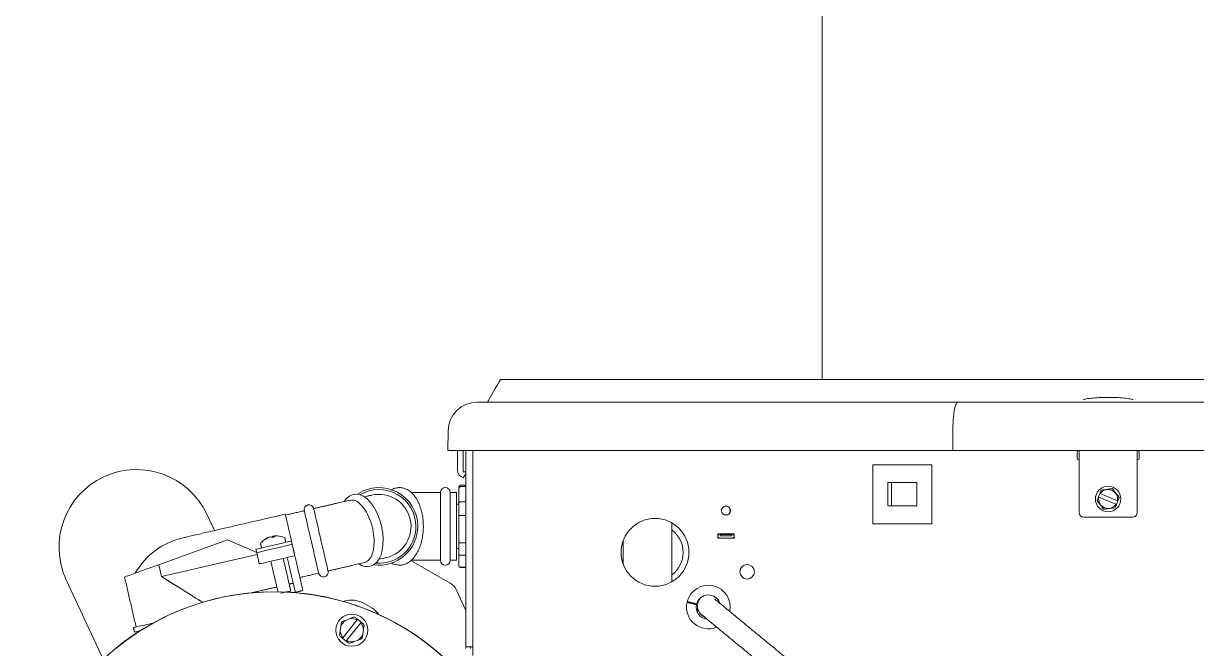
# Model space of a CAD drawing. Header units: inches. Extents: x 14.42 to 22.3, y 12.35 to 20.68.
# Drawn here: x 14.416 to 18.196, y 15.856 to 17.871 of the extents above; entities that cross this region are included whole.
import ezdxf

# ---------------------------------------------------------------- set-up
doc = ezdxf.new("R2010")
doc.units = ezdxf.units.IN
doc.header["$MEASUREMENT"] = 0
doc.layers.add('SLD-0', color=7, linetype='Continuous', lineweight=15)

msp = doc.modelspace()

# ---------------------------------------------------------------- linework, layer by layer
at = {"color": 7, "linetype": 'Continuous', "lineweight": 15}
for p, q in [((16.990332, 19.116343), (16.990332, 16.723842)), ((15.878384, 16.650739), (15.880007, 16.650739)), ((15.880007, 16.650739), (17.427321, 16.650739)), ((17.427321, 16.650739), (18.395192, 16.650739)), ((15.783529, 16.494489), (15.784649, 16.558625)), ((15.880007, 16.494489), (15.783529, 16.494489)), ((15.814432, 16.494489), (15.814432, 16.43256)), ((15.833182, 16.426293), (15.833182, 16.494489)), ((15.841932, 15.861293), (15.841932, 16.494489)), ((15.864382, 16.494489), (15.864382, 15.856293)), ((15.880007, 16.494489), (17.410789, 16.494489)), ((18.411724, 16.494489), (17.410789, 16.494489)), ((17.811257, 16.489731), (17.811257, 16.469731)), ((17.817507, 16.477231), (17.817507, 16.494489)), ((18.005007, 16.494489), (18.005007, 16.477231)), ((18.011257, 16.469731), (18.011257, 16.489731)), ((17.343182, 16.448793), (17.153182, 16.448793)), ((17.153182, 16.448793), (17.153182, 16.258793)), ((17.343182, 16.258793), (17.343182, 16.448793)), ((17.816257, 16.464731), (17.817507, 16.464731)), ((17.817507, 16.294731), (17.817507, 16.477231)), ((18.005007, 16.477231), (18.005007, 16.294731)), ((18.005007, 16.464731), (18.006257, 16.464731)), ((15.833087, 16.406521), (15.841932, 16.419152)), ((15.841932, 16.426293), (15.833182, 16.426293)), ((15.819432, 16.373606), (15.819432, 16.377593)), ((15.819432, 16.325277), (15.819432, 16.373606)), ((15.824432, 16.378229), (15.841932, 16.378229)), ((17.201307, 16.316293), (17.201307, 16.391293)), ((17.201307, 16.391293), (17.213807, 16.391293)), ((17.213807, 16.316293), (17.213807, 16.391293)), ((17.295057, 16.391293), (17.213807, 16.391293)), ((17.295057, 16.316293), (17.295057, 16.391293)), ((15.711932, 16.359468), (15.665404, 16.359468)), ((15.760057, 16.359468), (15.760057, 16.140718)), ((15.791306, 16.250093), (15.791306, 16.359468)), ((15.811932, 16.359468), (15.811932, 16.140718)), ((15.841932, 16.328933), (15.824432, 16.328933)), ((17.884768, 16.356114), (17.880121, 16.34505)), ((17.881283, 16.344562), (17.936583, 16.321335)), ((17.94123, 16.332399), (17.88593, 16.355626)), ((17.937745, 16.320847), (17.942392, 16.331911)), ((15.819432, 16.284453), (15.819432, 16.325277)), ((17.213807, 16.316293), (17.201307, 16.316293)), ((17.295057, 16.316293), (17.213807, 16.316293)), ((15.031853, 16.23676), (15.007509, 16.288966)), ((15.031853, 16.23676), (15.007509, 16.288966)), ((15.819432, 16.198506), (15.819432, 16.284453)), ((15.824432, 16.284953), (15.841932, 16.284953)), ((16.505682, 16.261194), (16.505682, 16.071392)), ((17.153182, 16.258793), (17.343182, 16.258793)), ((17.990007, 16.279731), (17.832507, 16.279731)), ((15.210231, 16.215682), (15.210142, 16.215936)), ((15.219716, 16.218147), (15.220321, 16.214512)), ((15.222744, 16.215117), (15.22231, 16.218745)), ((15.791306, 16.140718), (15.791306, 16.250093)), ((16.653757, 16.211593), (16.653757, 16.226593)), ((16.653757, 16.226593), (16.706257, 16.226593)), ((16.661256, 16.224168), (16.661256, 16.226593)), ((16.661256, 16.219168), (16.661256, 16.224168)), ((16.661256, 16.224168), (16.698757, 16.224168)), ((16.661256, 16.219168), (16.698757, 16.219168)), ((16.698757, 16.226593), (16.698757, 16.224168)), ((16.698757, 16.219168), (16.698757, 16.224168)), ((16.706257, 16.226593), (16.706257, 16.211593)), ((14.852307, 16.126617), (15.073727, 16.206658)), ((15.073727, 16.206658), (15.167891, 16.165536)), ((15.279849, 16.20293), (15.28238, 16.191968)), ((15.28235, 16.191961), (15.283756, 16.185871)), ((15.282354, 16.191962), (15.28238, 16.191968)), ((15.28238, 16.191968), (15.283786, 16.185878)), ((15.819432, 16.16094), (15.819432, 16.198506)), ((15.841932, 16.197288), (15.824432, 16.197288)), ((16.348182, 16.12985), (16.348182, 16.202737)), ((16.706257, 16.211593), (16.653757, 16.211593)), ((14.861153, 16.088306), (15.169297, 16.159446)), ((15.16536, 16.176498), (15.167891, 16.165536)), ((15.176327, 16.128997), (15.167891, 16.165536)), ((15.290815, 16.155429), (15.289037, 16.163133)), ((15.664039, 16.140718), (15.711932, 16.140718)), ((15.791437, 16.067165), (15.66507, 16.140123)), ((15.819432, 16.123323), (15.819432, 16.16094)), ((15.824432, 16.156817), (15.841932, 16.156817)), ((14.852307, 16.126617), (14.861153, 16.088306)), ((15.819432, 16.122593), (15.819432, 16.122736)), ((15.841932, 16.118448), (15.824432, 16.118448)), ((14.554355, 16.077657), (14.67358, 15.821979)), ((14.554355, 16.077657), (14.67358, 15.821979)), ((15.810533, 16.046325), (15.841932, 15.978991)), ((15.516673, 16.000735), (15.538978, 15.987555)), ((15.51668, 16.000738), (15.538985, 15.987557)), ((16.569843, 16.001587), (16.5696, 16.001645)), ((16.570426, 16.004018), (16.570183, 16.004077)), ((16.587787, 15.994047), (16.587787, 15.973567)), ((15.467476, 15.952201), (15.454138, 15.946875)), ((15.467476, 15.952201), (15.454138, 15.946875)), ((15.504522, 15.941399), (15.492739, 15.950682)), ((15.504522, 15.941399), (15.492739, 15.950682)), ((15.439058, 15.927733), (15.437001, 15.91352)), ((15.439058, 15.927733), (15.437001, 15.91352)), ((15.445827, 15.891136), (15.491303, 15.948859)), ((15.445827, 15.891136), (15.491303, 15.948859)), ((15.503086, 15.939577), (15.45761, 15.881854)), ((15.503086, 15.939577), (15.45761, 15.881854)), ((15.509855, 15.90298), (15.511911, 15.917193)), ((15.509855, 15.90298), (15.511911, 15.917193)), ((15.444392, 15.889314), (15.456174, 15.880031)), ((15.444392, 15.889314), (15.456174, 15.880031)), ((15.481437, 15.878512), (15.494775, 15.883838)), ((15.481437, 15.878512), (15.494775, 15.883838)), ((15.841932, 15.861293), (15.864382, 15.861293)), ((15.841932, 15.856293), (15.841932, 15.861293)), ((15.856882, 15.856293), (15.856882, 15.861293)), ((15.864382, 15.833843), (15.864382, 15.856293))]:
    msp.add_line(p, q, dxfattribs=at)
at = {"color": 7, "linetype": 'Continuous', "lineweight": 15, "flags": 128}
for points in [[(15.911257, 16.650739), (15.925191, 16.674873), (15.936351, 16.694204), (15.944729, 16.708714), (15.950318, 16.718395), (15.953113, 16.723237), (15.953463, 16.723842)], [(15.468589, 16.334497), (15.464008, 16.33344), (15.45936, 16.332367), (15.454654, 16.33128), (15.449899, 16.330182), (15.445106, 16.329076), (15.440284, 16.327962), (15.435442, 16.326844), (15.43059, 16.325724)], [(15.496862, 16.129117), (15.505192, 16.124363), (15.516083, 16.121008), (15.526767, 16.120444), (15.537861, 16.122929), (15.547582, 16.12822), (15.555856, 16.135905), (15.562848, 16.146019), (15.568498, 16.158704), (15.572548, 16.173743), (15.574801, 16.190501), (15.575244, 16.208367), (15.573943, 16.226884), (15.570976, 16.245615), (15.566436, 16.264122), (15.560432, 16.281966), (15.553088, 16.29871), (15.544524, 16.313966), (15.534835, 16.327372), (15.524062, 16.338577), (15.51221, 16.347156), (15.50137, 16.351935), (15.497604, 16.352943), (15.497604, 16.352943), (15.490256, 16.353949), (15.478718, 16.352869), (15.468373, 16.348756), (15.459485, 16.342114), (15.451934, 16.333098), (15.450415, 16.330301)], [(15.538708, 16.350685), (15.537988, 16.350519), (15.535836, 16.350022), (15.532282, 16.349202), (15.527373, 16.348068), (15.521174, 16.346637), (15.515455, 16.345317)], [(15.36759, 16.099272), (15.367194, 16.100985), (15.366022, 16.106065), (15.364112, 16.114339), (15.361529, 16.125526), (15.358362, 16.139244), (15.354718, 16.155026), (15.350722, 16.172336), (15.346509, 16.190583), (15.342224, 16.209146), (15.338011, 16.227393), (15.334015, 16.244702), (15.330371, 16.260485), (15.327204, 16.274203), (15.324621, 16.28539), (15.322711, 16.293664), (15.321538, 16.298744), (15.321143, 16.300457)], [(15.351592, 16.307486), (15.351987, 16.305774), (15.35316, 16.300694), (15.355071, 16.292419), (15.357653, 16.281233), (15.36082, 16.267514), (15.364464, 16.251732), (15.36846, 16.234422), (15.372673, 16.216176), (15.376958, 16.197613), (15.381171, 16.179366), (15.385167, 16.162056), (15.388811, 16.146274), (15.391978, 16.132555), (15.394561, 16.121369), (15.396471, 16.113095), (15.397644, 16.108014), (15.398039, 16.106302)], [(15.259884, 16.289405), (15.259988, 16.288958), (15.260808, 16.285406), (15.262422, 16.278413), (15.26478, 16.268202), (15.267806, 16.255095), (15.271404, 16.239508), (15.275461, 16.221934), (15.279849, 16.20293)], [(15.222342, 16.218478), (15.221862, 16.218426), (15.219716, 16.218147)], [(15.16536, 16.176498), (15.167311, 16.176948), (15.17303, 16.178268), (15.182127, 16.180369), (15.193983, 16.183106), (15.207789, 16.186293), (15.222605, 16.189714), (15.237421, 16.193134), (15.251227, 16.196322), (15.263082, 16.199059), (15.27218, 16.201159), (15.277898, 16.202479), (15.279849, 16.20293)], [(15.167891, 16.165536), (15.169842, 16.165986), (15.17556, 16.167307), (15.184658, 16.169407), (15.196513, 16.172144), (15.210319, 16.175332), (15.225135, 16.178752), (15.239951, 16.182173), (15.253757, 16.18536), (15.265613, 16.188097), (15.27471, 16.190197), (15.280429, 16.191518), (15.28235, 16.191961)], [(15.283786, 16.185878), (15.284445, 16.183023), (15.285103, 16.180169), (15.285762, 16.177317), (15.28642, 16.174469), (15.287076, 16.171625), (15.287731, 16.168787), (15.288385, 16.165956), (15.289037, 16.163133)], [(15.176327, 16.128997), (15.178277, 16.129448), (15.183996, 16.130768), (15.193093, 16.132868), (15.204949, 16.135605), (15.218755, 16.138793), (15.233571, 16.142213), (15.248387, 16.145634), (15.262193, 16.148821), (15.274049, 16.151558), (15.283146, 16.153658), (15.288865, 16.154979), (15.290815, 16.155429)], [(15.266456, 16.149805), (15.27147, 16.128086), (15.276179, 16.107691), (15.280462, 16.089137), (15.284212, 16.072895), (15.287333, 16.059378), (15.289745, 16.048928), (15.291389, 16.04181), (15.292221, 16.038205), (15.292325, 16.037753)], [(15.290815, 16.155429), (15.295829, 16.13371), (15.300538, 16.113315), (15.304822, 16.094761), (15.308571, 16.078519), (15.311692, 16.065002), (15.314105, 16.054551), (15.315748, 16.047434), (15.31658, 16.043829), (15.316685, 16.043376)], [(15.561509, 16.144042), (15.56762, 16.145452), (15.573819, 16.146884), (15.578728, 16.148017), (15.582283, 16.148838), (15.584435, 16.149335), (15.585155, 16.149501)], [(14.74219, 16.086811), (14.743862, 16.087416), (14.748831, 16.089212), (14.756943, 16.092144), (14.767952, 16.096124), (14.781525, 16.10103), (14.797249, 16.106714), (14.814645, 16.113003), (14.833186, 16.119705), (14.852307, 16.126617)], [(15.477037, 16.12454), (15.481891, 16.125661), (15.486737, 16.126779), (15.491562, 16.127893), (15.496359, 16.129001), (15.501116, 16.130099), (15.505825, 16.131186), (15.510476, 16.13226), (15.515059, 16.133318)], [(14.99372, 16.005468), (14.990936, 16.007208), (14.981895, 16.012857), (14.970156, 16.020192), (14.955983, 16.029049), (14.939691, 16.039229), (14.921645, 16.050506), (14.902247, 16.062627), (14.881932, 16.075321), (14.861153, 16.088306)], [(14.861153, 16.088306), (14.880618, 16.076142), (14.899603, 16.064279), (14.917642, 16.053007), (14.93429, 16.042604), (14.949137, 16.033326), (14.961818, 16.025403), (14.97202, 16.019028), (14.979492, 16.014359), (14.98405, 16.011511), (14.985582, 16.010553)], [(14.705355, 15.850094), (14.746988, 15.882768), (14.790668, 15.912648), (14.83621, 15.939608), (14.883417, 15.963532), (14.932088, 15.984317), (14.982014, 16.001874), (15.032981, 16.016128), (15.084771, 16.027019), (15.137163, 16.034499), (15.189932, 16.038536), (15.242852, 16.039113), (15.24513, 16.03906), (15.242852, 16.039113), (15.189932, 16.038536), (15.137163, 16.034499), (15.084771, 16.027019), (15.032981, 16.016128), (14.982014, 16.001874), (14.932088, 15.984317), (14.883417, 15.963532), (14.83621, 15.939608), (14.790668, 15.912648), (14.746988, 15.882768), (14.705355, 15.850094)], [(15.246117, 16.034782), (15.247814, 16.035174), (15.255201, 16.036879), (15.262977, 16.038674), (15.269957, 16.040286), (15.275079, 16.041468), (15.277564, 16.042042), (15.277728, 16.04208)], [(15.771593, 15.826829), (15.731425, 15.861287), (15.689089, 15.893045), (15.644767, 15.921965), (15.598649, 15.947925), (15.550931, 15.970814), (15.501818, 15.990532), (15.451521, 16.006996), (15.400255, 16.020135), (15.348239, 16.029893), (15.295696, 16.036228), (15.26207, 16.038465)], [(15.501818, 15.990532), (15.550931, 15.970814), (15.598649, 15.947925), (15.644767, 15.921965), (15.689089, 15.893045), (15.731425, 15.861287), (15.771593, 15.826829)], [(16.692313, 15.975674), (16.682907, 15.983434), (16.673864, 15.990896), (16.665529, 15.997773), (16.658224, 16.0038), (16.652229, 16.008747), (16.647774, 16.012423), (16.645031, 16.014686), (16.644104, 16.015451)], [(16.602259, 15.964736), (16.603185, 15.963971), (16.605929, 15.961708), (16.610383, 15.958032), (16.616379, 15.953085), (16.623684, 15.947058), (16.632019, 15.940181), (16.641062, 15.932719), (16.650467, 15.924959)], [(14.833885, 15.938328), (14.833246, 15.93818), (14.816131, 15.934229), (14.801216, 15.930786), (14.788933, 15.92795), (14.779632, 15.925803), (14.773583, 15.924406), (14.770959, 15.9238), (14.770849, 15.923775)], [(14.791427, 15.913131), (14.783006, 15.911187), (14.776957, 15.90979), (14.774333, 15.909185), (14.774224, 15.909159)]]:
    msp.add_lwpolyline(points, dxfattribs=at)
at = {"color": 7, "linetype": 'Continuous', "lineweight": 15}
for centre, radius in [((17.911257, 16.338481), 0.041), ((16.680007, 16.300843), 0.015), ((16.680007, 16.300843), 0.013988), ((16.451307, 16.166293), 0.109375), ((16.748182, 16.103793), 0.023438), ((15.474457, 15.915356), 0.05175), ((15.474457, 15.915356), 0.05175)]:
    msp.add_circle(centre, radius, dxfattribs=at)
for centre, radius, start, end in [((15.878384, 16.556989), 0.09375, 90, 179), ((17.816257, 16.489731), 0.005, 107.902166, 180), ((18.006257, 16.489731), 0.005, 0, 72.097834), ((17.816257, 16.469731), 0.005, 180, 270), ((18.006257, 16.469731), 0.005, 270, 0), ((14.780932, 16.183312), 0.25, 25, 205), ((14.780932, 16.183312), 0.25, 25, 205), ((15.841932, 16.43256), 0.0275, 180.000001, 251.23945), ((15.561932, 16.250093), 0.125, 0, 123.119687), ((15.561932, 16.250093), 0.118863, 0, 120.563779), ((15.775682, 16.359468), 0.015625, 0, 180), ((15.824432, 16.377593), 0.005, 90, 180), ((17.911257, 16.338481), 0.030584, 348.530435, 145.903283), ((15.561932, 16.250093), 0.103238, 283, 103), ((17.911257, 16.338481), 0.030584, 168.530435, 325.903283), ((15.336367, 16.303971), 0.015625, 13, 193), ((15.816932, 16.323843), 0.0025, 270, 0), ((17.832507, 16.294731), 0.015, 180, 270), ((17.990007, 16.294731), 0.015, 270, 0), ((15.228498, 16.158036), 0.060741, 107.58944, 123.829176), ((15.231671, 16.15692), 0.06255, 107.620668, 123.544931), ((15.211338, 16.20612), 0.010509, 48.207098, 82.353052), ((15.224316, 16.210724), 0.008733, 121.785011, 150.069817), ((15.239489, 16.142763), 0.074266, 99.455971, 106.544032), ((15.231197, 16.158605), 0.060793, 86.462005, 98.40601), ((15.221071, 16.210575), 0.008264, 41.217739, 81.376851), ((15.230894, 16.153808), 0.0656, 66.833239, 86.456072), ((15.561932, 16.250093), 0.125, 262.523718, 0), ((15.561932, 16.250093), 0.118863, 265.598847, 0), ((16.451307, 16.166293), 0.090625, 306.869898, 53.130102), ((16.661257, 16.219093), 0.0075, 90, 270), ((16.698757, 16.219093), 0.0075, 270, 90), ((14.985163, 15.979026), 0.240625, 103, 150.008708), ((15.184097, 16.194249), 0.00375, 139.166761, 193), ((15.230894, 16.153808), 0.0656, 119.543928, 139.166761), ((15.197099, 16.203556), 0.005496, 89.918974, 116.079121), ((15.255226, 16.210671), 0.00375, 13, 66.833239), ((15.816932, 16.176343), 0.0025, 0, 90), ((15.775682, 16.140718), 0.015625, 180, 0), ((15.382815, 16.102787), 0.015625, 193, 13), ((15.824432, 16.122593), 0.005, 180, 270), ((15.767938, 16.026464), 0.046998, 24.999082, 60.00061), ((15.225209, 15.230555), 0.80875, 70, 87.387684), ((16.623182, 15.990093), 0.070312, 348.349438, 165.507662), ((16.623182, 15.990093), 0.039063, 17.783162, 164.692529), ((15.473437, 15.92756), 0.085, 59.420256, 108.172284), ((15.473431, 15.927556), 0.085, 59.420415, 108.16673), ((16.623182, 15.990093), 0.070313, 167.544953, 292.59796), ((16.623182, 15.990093), 0.039063, 168.360085, 263.164235), ((16.626537, 15.994047), 0.03875, 140.048041, 241.299656), ((15.474457, 15.915356), 0.0375, 63.305004, 100.728561), ((15.474457, 15.915356), 0.0375, 63.305004, 100.728561), ((15.474457, 15.915356), 0.0425, 74.970618, 81.768045), ((15.474457, 15.915356), 0.0425, 74.970618, 81.768045), ((15.507185, 15.933749), 0.062497, 31.70636, 59.421251), ((15.50719, 15.933752), 0.062498, 31.697673, 59.420672), ((15.474457, 15.915356), 0.0375, 182.80753, 220.231086), ((15.474457, 15.915356), 0.0375, 182.80753, 220.231086), ((15.474457, 15.915356), 0.0375, 122.80753, 160.728561), ((15.474457, 15.915356), 0.0375, 122.80753, 160.728561), ((15.474457, 15.915356), 0.0375, 2.80753, 40.231086), ((15.474457, 15.915356), 0.0375, 2.80753, 40.231086), ((15.474457, 15.915356), 0.0425, 21.768045, 28.565472), ((15.474457, 15.915356), 0.0425, 21.768045, 28.565472), ((15.474457, 15.915356), 0.0425, 201.768045, 208.565472), ((15.474457, 15.915356), 0.0425, 201.768045, 208.565472), ((15.474457, 15.915356), 0.0375, 243.305004, 280.728561), ((15.474457, 15.915356), 0.0375, 243.305004, 280.728561), ((15.474457, 15.915356), 0.0375, 302.80753, 340.728561), ((15.474457, 15.915356), 0.0375, 302.80753, 340.728561), ((15.474457, 15.915356), 0.0425, 254.970618, 261.768045), ((15.474457, 15.915356), 0.0425, 254.970618, 261.768045)]:
    msp.add_arc(centre, radius, start, end, dxfattribs=at)
for points in [[(19.86905, 16.723842), (15.953463, 16.723842)], [(17.410789, 16.494489), (17.410981, 16.558625)], [(15.841932, 16.382593), (15.824432, 16.382593)], [(17.884768, 16.356114), (17.889431, 16.367217)], [(15.760057, 16.359468), (15.711932, 16.359468)], [(15.811932, 16.359468), (15.791306, 16.359468)], [(17.881283, 16.344562), (17.880121, 16.34505)], [(17.884768, 16.356114), (17.88593, 16.355626)], [(17.94123, 16.332399), (17.942392, 16.331911)], [(17.947055, 16.343014), (17.942392, 16.331911)], [(15.321143, 16.300457), (15.260562, 16.28647)], [(15.43059, 16.325724), (15.351592, 16.307486)], [(15.816931, 16.321343), (15.811932, 16.321343)], [(17.937745, 16.320847), (17.936583, 16.321335)], [(15.259884, 16.289405), (14.931035, 16.213484)], [(15.180443, 16.193406), (15.183386, 16.180659)], [(15.261823, 16.198768), (15.25888, 16.211514)], [(15.283756, 16.185871), (15.289037, 16.163133)], [(15.811932, 16.178843), (15.816931, 16.178843)], [(15.277728, 16.04208), (15.253546, 16.146825)], [(15.711932, 16.140718), (15.760057, 16.140718)], [(15.791306, 16.140718), (15.811932, 16.140718)], [(15.213596, 16.137602), (15.236307, 16.039229)], [(15.398039, 16.106302), (15.477037, 16.12454)], [(15.824432, 16.117593), (15.841932, 16.117593)], [(14.74219, 16.086811), (14.779375, 15.925743)], [(15.272666, 16.064003), (15.285577, 16.066984)], [(15.307009, 16.085286), (15.36759, 16.099272)], [(15.150851, 16.03588), (15.232717, 16.05478)], [(15.292325, 16.037753), (15.316685, 16.043376)], [(16.885146, 15.816566), (16.692313, 15.975674)], [(14.770849, 15.923775), (14.774224, 15.909159)], [(15.437001, 15.91352), (15.434987, 15.899595)], [(15.437001, 15.91352), (15.434987, 15.899595)], [(15.454138, 15.946875), (15.441072, 15.941657)], [(15.454138, 15.946875), (15.441072, 15.941657)], [(15.511911, 15.917193), (15.513926, 15.931118)], [(15.511911, 15.917193), (15.513926, 15.931118)], [(16.650467, 15.924959), (16.8433, 15.76585)], [(15.494775, 15.883838), (15.507841, 15.889055)], [(15.494775, 15.883838), (15.507841, 15.889055)]]:
    msp.add_open_spline(points, degree=1, dxfattribs=at)
for points, knots in [([(17.427321, 16.650739), (17.427302, 16.650738), (17.426101, 16.650731), (17.42305, 16.648819), (17.418505, 16.638306), (17.414399, 16.617379), (17.411597, 16.58986), (17.411186, 16.569037), (17.410981, 16.558625)], [0, 0, 0, 0, 0.00224248, 0.14161858, 0.35913698, 0.57367463, 0.78681258, 1, 1, 1, 1]), ([(17.832078, 16.658307), (17.832698, 16.658644), (17.835879, 16.660372), (17.850784, 16.662819), (17.874778, 16.665172), (17.89997, 16.66606), (17.925279, 16.666004), (17.950081, 16.665017), (17.973212, 16.662592), (17.987191, 16.660233), (17.990029, 16.658632), (17.990439, 16.6584)], [0, 0, 0, 0, 0.03499835, 0.17951881, 0.32268432, 0.46443991, 0.55190443, 0.69300554, 0.83412512, 0.97601375, 1, 1, 1, 1]), ([(15.704898, 16.250093), (15.704846, 16.253572), (15.704697, 16.263606), (15.703045, 16.280068), (15.699376, 16.298873), (15.693921, 16.316557), (15.686766, 16.33271), (15.677956, 16.34693), (15.667587, 16.358769), (15.65626, 16.36744), (15.644107, 16.373063), (15.631621, 16.375558), (15.61895, 16.374648), (15.60881, 16.371782), (15.603389, 16.368373), (15.601594, 16.367244)], [0, 0, 0, 0, 0.04531264, 0.130696873, 0.216353216, 0.302417043, 0.38908213, 0.476466982, 0.564362148, 0.651445309, 0.726916672, 0.807566044, 0.885313696, 0.962009448, 1, 1, 1, 1]), ([(15.824432, 16.378229), (15.823875, 16.378179), (15.822763, 16.378079), (15.82128, 16.3773), (15.820142, 16.37615), (15.819554, 16.374869), (15.819434, 16.373992), (15.819432, 16.373629), (15.819432, 16.373606)], [0, 0, 0, 0, 0.210828357, 0.42160412, 0.633705479, 0.848678884, 0.990310047, 1, 1, 1, 1]), ([(17.889431, 16.367217), (17.895977, 16.368045), (17.907963, 16.369563), (17.91984, 16.371067), (17.92523, 16.37175)], [0, 0, 0, 0, 0.54611288, 1, 1, 1, 1]), ([(17.92523, 16.37175), (17.929221, 16.366495), (17.936528, 16.356874), (17.943769, 16.347341), (17.947055, 16.343014)], [0, 0, 0, 0, 0.5461127, 1, 1, 1, 1]), ([(15.514196, 16.134175), (15.518734, 16.135437), (15.52878, 16.138232), (15.539747, 16.156275), (15.546203, 16.182974), (15.546426, 16.215646), (15.540563, 16.250228), (15.529276, 16.282934), (15.513806, 16.31026), (15.49602, 16.328532), (15.479952, 16.33674), (15.471474, 16.333987), (15.46835, 16.332972)], [0, 0, 0, 0, 0.08875689, 0.19647764, 0.30301919, 0.40903895, 0.51481302, 0.62049132, 0.72618057, 0.83199187, 0.93809032, 1, 1, 1, 1]), ([(15.824432, 16.328933), (15.823875, 16.328893), (15.822763, 16.328814), (15.82128, 16.328197), (15.820142, 16.327286), (15.819554, 16.326273), (15.819434, 16.325581), (15.819432, 16.325295), (15.819432, 16.325277)], [0, 0, 0, 0, 0.21083044, 0.42160518, 0.63369991, 0.84868668, 0.99032005, 1, 1, 1, 1]), ([(17.875458, 16.333948), (17.876053, 16.335365), (17.877577, 16.338992), (17.879158, 16.342757), (17.880121, 16.34505)], [0, 0, 0, 0, 0.3907678, 1, 1, 1, 1]), ([(17.897283, 16.305212), (17.893292, 16.310466), (17.885985, 16.320087), (17.878744, 16.329621), (17.875458, 16.333948)], [0, 0, 0, 0, 0.54611586, 1, 1, 1, 1]), ([(17.933082, 16.309745), (17.926536, 16.308916), (17.91455, 16.307398), (17.902674, 16.305894), (17.897283, 16.305212)], [0, 0, 0, 0, 0.54611489, 1, 1, 1, 1]), ([(17.937745, 16.320847), (17.936782, 16.318554), (17.9352, 16.314789), (17.933677, 16.311162), (17.933082, 16.309745)], [0, 0, 0, 0, 0.60922849, 1, 1, 1, 1]), ([(15.824432, 16.284953), (15.823875, 16.284948), (15.822763, 16.284937), (15.82128, 16.284854), (15.820142, 16.28473), (15.819554, 16.284591), (15.819434, 16.284495), (15.819432, 16.284455), (15.819432, 16.284453)], [0, 0, 0, 0, 0.21083063, 0.4216005, 0.63370677, 0.84869141, 0.99030809, 1, 1, 1, 1]), ([(15.601856, 16.132636), (15.602435, 16.132224), (15.606454, 16.129366), (15.615204, 16.126489), (15.627589, 16.124507), (15.640212, 16.126029), (15.652107, 16.130468), (15.663192, 16.137689), (15.67339, 16.147592), (15.682546, 16.160116), (15.690404, 16.175013), (15.696723, 16.191851), (15.701346, 16.210122), (15.70413, 16.228995), (15.704873, 16.242481), (15.704896, 16.249393), (15.704898, 16.250093)], [0, 0, 0, 0, 0.01264266, 0.08768175, 0.16773252, 0.24525503, 0.32209572, 0.40029453, 0.48143266, 0.5655534, 0.65147806, 0.73784534, 0.82396082, 0.90976422, 0.9908546, 1, 1, 1, 1]), ([(15.819432, 16.198506), (15.819432, 16.1985), (15.819434, 16.198404), (15.819554, 16.198172), (15.820142, 16.197834), (15.82128, 16.197532), (15.822763, 16.197327), (15.823875, 16.197301), (15.824432, 16.197288)], [0, 0, 0, 0, 0.009689181, 0.151315091, 0.366284042, 0.578393803, 0.789171984, 1, 1, 1, 1]), ([(15.819432, 16.16094), (15.819432, 16.160919), (15.819434, 16.160597), (15.819554, 16.159815), (15.820142, 16.158673), (15.82128, 16.157647), (15.822763, 16.156951), (15.823875, 16.156862), (15.824432, 16.156817)], [0, 0, 0, 0, 0.00968202, 0.15131584, 0.36629299, 0.5783949, 0.78917112, 1, 1, 1, 1]), ([(15.819432, 16.123323), (15.819432, 16.123299), (15.819434, 16.122917), (15.819554, 16.121992), (15.820142, 16.120641), (15.82128, 16.119428), (15.822763, 16.118607), (15.823875, 16.118501), (15.824432, 16.118448)], [0, 0, 0, 0, 0.00968109, 0.15131798, 0.36629069, 0.57839487, 0.78916861, 1, 1, 1, 1]), ([(16.5696, 16.001645), (16.569216, 16.001737), (16.567145, 16.002234), (16.56342, 16.003126), (16.559642, 16.004031), (16.556737, 16.004727), (16.554875, 16.005174), (16.554632, 16.005232), (16.554524, 16.005258)], [0, 0, 0, 0, 0.04883097, 0.26351361, 0.4781517, 0.61251584, 0.82705152, 1, 1, 1, 1]), ([(16.555106, 16.007689), (16.555112, 16.007687), (16.555151, 16.007678), (16.555882, 16.007503), (16.558027, 16.006989), (16.561198, 16.006229), (16.565604, 16.005174), (16.56874, 16.004423), (16.570183, 16.004077)], [0, 0, 0, 0, 0.03902148, 0.25357159, 0.38779352, 0.60240304, 0.81700703, 1, 1, 1, 1]), ([(16.584922, 15.997974), (16.584788, 15.998007), (16.584504, 15.998075), (16.582445, 15.998568), (16.579438, 15.999289), (16.575586, 16.000211), (16.571988, 16.001074), (16.570072, 16.001532), (16.569843, 16.001587)], [0, 0, 0, 0, 0.192855559, 0.40734237, 0.541530285, 0.75623946, 0.970940895, 1, 1, 1, 1]), ([(16.570426, 16.004018), (16.57129, 16.003811), (16.573844, 16.0032), (16.57732, 16.002367), (16.580964, 16.001494), (16.583802, 16.000814), (16.585322, 16.000449), (16.585458, 16.000417), (16.585505, 16.000406)], [0, 0, 0, 0, 0.10983604, 0.32444281, 0.45889137, 0.67339827, 0.88790114, 1, 1, 1, 1]), ([(16.585502, 16.000226), (16.585443, 16.000062), (16.584593, 15.997711), (16.58425, 15.994364), (16.584144, 15.991394), (16.584128, 15.990948)], [0, 0, 0, 0, 0.0597344, 0.85903647, 1, 1, 1, 1]), ([(15.480542, 15.957419), (15.480266, 15.957308), (15.475991, 15.955601), (15.471591, 15.953844), (15.467476, 15.952201)], [0, 0, 0, 0, 0.0645737, 1, 1, 1, 1]), ([(15.480542, 15.957419), (15.480266, 15.957308), (15.475991, 15.955601), (15.471591, 15.953844), (15.467476, 15.952201)], [0, 0, 0, 0, 0.0645737, 1, 1, 1, 1]), ([(15.492739, 15.950682), (15.492644, 15.950756), (15.490203, 15.952679), (15.487794, 15.954578), (15.485477, 15.956403)], [0, 0, 0, 0, 0.03874296, 1, 1, 1, 1]), ([(15.492739, 15.950682), (15.492644, 15.950756), (15.490203, 15.952679), (15.487794, 15.954578), (15.485477, 15.956403)], [0, 0, 0, 0, 0.03874296, 1, 1, 1, 1]), ([(15.491303, 15.948859), (15.491511, 15.949124), (15.49199, 15.949731), (15.492468, 15.950339), (15.492739, 15.950682)], [0, 0, 0, 0, 0.43478815, 1, 1, 1, 1]), ([(15.491303, 15.948859), (15.491511, 15.949124), (15.49199, 15.949731), (15.492468, 15.950339), (15.492739, 15.950682)], [0, 0, 0, 0, 0.43478815, 1, 1, 1, 1]), ([(15.441072, 15.941657), (15.440951, 15.940821), (15.440292, 15.936259), (15.439612, 15.931566), (15.439058, 15.927733)], [0, 0, 0, 0, 0.18327031, 1, 1, 1, 1]), ([(15.441072, 15.941657), (15.440951, 15.940821), (15.440292, 15.936259), (15.439612, 15.931566), (15.439058, 15.927733)], [0, 0, 0, 0, 0.18327031, 1, 1, 1, 1]), ([(15.504522, 15.941399), (15.504251, 15.941056), (15.503772, 15.940449), (15.503294, 15.939841), (15.503086, 15.939577)], [0, 0, 0, 0, 0.56525229, 1, 1, 1, 1]), ([(15.504522, 15.941399), (15.504251, 15.941056), (15.503772, 15.940449), (15.503294, 15.939841), (15.503086, 15.939577)], [0, 0, 0, 0, 0.56525229, 1, 1, 1, 1]), ([(15.511783, 15.935678), (15.511262, 15.936089), (15.508864, 15.937978), (15.506428, 15.939897), (15.504522, 15.941399)], [0, 0, 0, 0, 0.2173778, 1, 1, 1, 1]), ([(15.511783, 15.935678), (15.511262, 15.936089), (15.508864, 15.937978), (15.506428, 15.939897), (15.504522, 15.941399)], [0, 0, 0, 0, 0.2173778, 1, 1, 1, 1]), ([(15.43713, 15.895035), (15.439446, 15.89321), (15.441856, 15.891311), (15.444297, 15.889388), (15.444392, 15.889314)], [0, 0, 0, 0, 0.96125797, 1, 1, 1, 1]), ([(15.43713, 15.895035), (15.439446, 15.89321), (15.441856, 15.891311), (15.444297, 15.889388), (15.444392, 15.889314)], [0, 0, 0, 0, 0.96125797, 1, 1, 1, 1]), ([(15.444392, 15.889314), (15.444662, 15.889657), (15.44514, 15.890265), (15.445619, 15.890872), (15.445827, 15.891136)], [0, 0, 0, 0, 0.56521185, 1, 1, 1, 1]), ([(15.444392, 15.889314), (15.444662, 15.889657), (15.44514, 15.890265), (15.445619, 15.890872), (15.445827, 15.891136)], [0, 0, 0, 0, 0.56521185, 1, 1, 1, 1]), ([(15.45761, 15.881854), (15.457402, 15.881589), (15.456923, 15.880982), (15.456445, 15.880374), (15.456174, 15.880031)], [0, 0, 0, 0, 0.43472891, 1, 1, 1, 1]), ([(15.45761, 15.881854), (15.457402, 15.881589), (15.456923, 15.880982), (15.456445, 15.880374), (15.456174, 15.880031)], [0, 0, 0, 0, 0.43472891, 1, 1, 1, 1]), ([(15.456174, 15.880031), (15.45808, 15.878529), (15.460516, 15.87661), (15.462914, 15.874721), (15.463436, 15.87431)], [0, 0, 0, 0, 0.782607105, 1, 1, 1, 1]), ([(15.456174, 15.880031), (15.45808, 15.878529), (15.460516, 15.87661), (15.462914, 15.874721), (15.463436, 15.87431)], [0, 0, 0, 0, 0.782607105, 1, 1, 1, 1]), ([(15.468371, 15.873294), (15.468647, 15.873405), (15.472922, 15.875112), (15.477322, 15.876869), (15.481437, 15.878512)], [0, 0, 0, 0, 0.0645725, 1, 1, 1, 1]), ([(15.468371, 15.873294), (15.468647, 15.873405), (15.472922, 15.875112), (15.477322, 15.876869), (15.481437, 15.878512)], [0, 0, 0, 0, 0.0645725, 1, 1, 1, 1]), ([(15.507841, 15.889055), (15.507962, 15.889892), (15.508622, 15.894454), (15.509301, 15.899147), (15.509855, 15.90298)], [0, 0, 0, 0, 0.18326993, 1, 1, 1, 1]), ([(15.507841, 15.889055), (15.507962, 15.889892), (15.508622, 15.894454), (15.509301, 15.899147), (15.509855, 15.90298)], [0, 0, 0, 0, 0.18326993, 1, 1, 1, 1])]:
    msp.add_open_spline(points, degree=3, knots=knots, dxfattribs=at)
at = {"layer": 'SLD-0'}
msp.add_circle((15.225209, 15.230555), 0.80875, dxfattribs=at)

doc.saveas('drawing.dxf')
